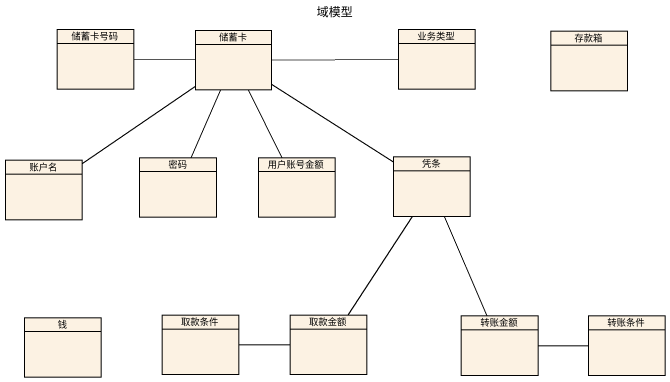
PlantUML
@startuml
title 域模型
hide circle
hide empty members
class 储蓄卡号码
class 储蓄卡
class 业务类型
class 存款箱
class 账户名
class 密码
class 用户账号金额
class 凭条
class 钱
class 取款条件
class 取款金额
class 转账金额
class 转账条件
储蓄卡号码 -right- 储蓄卡
储蓄卡 -right- 业务类型
储蓄卡 -- 账户名
储蓄卡 -- 密码
储蓄卡 -- 用户账号金额
储蓄卡 -- 凭条
凭条 -- 取款金额
凭条 -- 转账金额
取款条件 -right- 取款金额
转账金额 -right- 转账条件
@enduml
